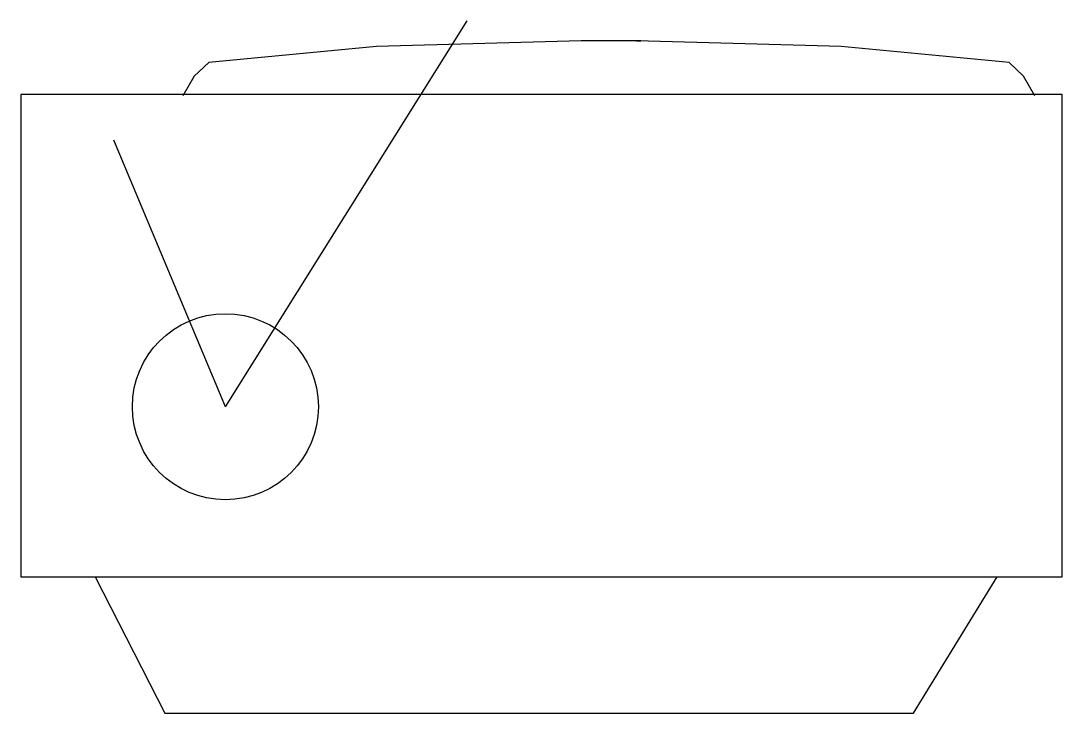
# Model space of a CAD drawing. Extents: x 2855 to 2904.9, y 1060.7 to 1093.9.
import ezdxf

# ---------------------------------------------------------------- set-up
doc = ezdxf.new("R2010")
doc.units = 0
doc.header["$LTSCALE"] = 50
doc.header["$MEASUREMENT"] = 0
doc.layers.get('0').update_dxf_attribs({"linetype": 'CONTINUOUS'})

msp = doc.modelspace()

# ---------------------------------------------------------------- linework, layer by layer
for q in [(2876.396, 1093.906), (2859.466, 1088.194)]:
    msp.add_line((2864.813, 1075.411), q)
for points in [[(2903.601, 1090.311), (2903.06, 1091.255), (2902.364, 1091.916), (2894.327, 1092.671), (2884.512, 1092.954), (2884.727, 1092.954), (2881.868, 1092.954), (2872.053, 1092.671), (2864.016, 1091.916), (2863.32, 1091.255), (2862.779, 1090.311)], [(2858.575, 1067.252), (2861.917, 1060.724), (2897.782, 1060.724), (2901.792, 1067.252)]]:
    msp.add_lwpolyline(points)
msp.add_lwpolyline([(2855.011, 1067.252), (2904.91, 1067.252), (2904.91, 1090.37), (2855.011, 1090.37)], close=True)
msp.add_circle((2864.813, 1075.411), 4.455)

doc.saveas('drawing.dxf')
